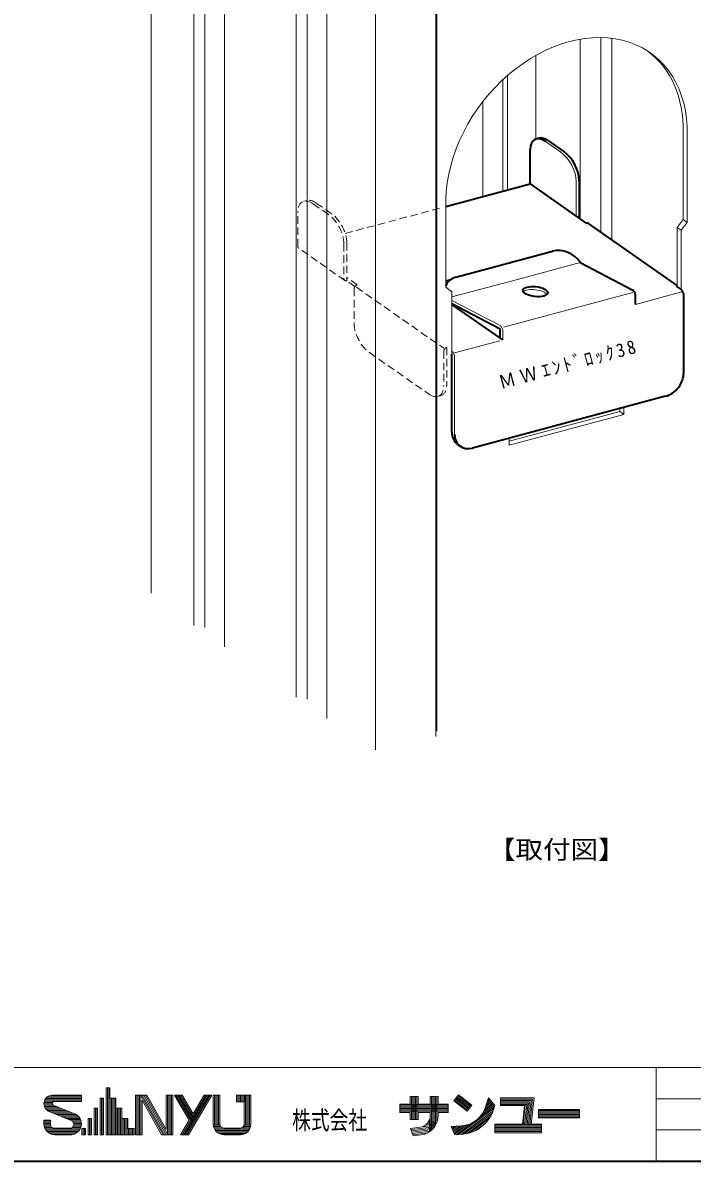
# Model space of a CAD drawing. Units: millimetres on the paper. Extents: x -195 to 195, y -138 to 138.
# Drawn here: x 3.4 to 110.5, y -137.5 to 44.7 of the extents above; entities that cross this region are included whole.
import ezdxf
from ezdxf.enums import TextEntityAlignment as Align

# ---------------------------------------------------------------- set-up
doc = ezdxf.new("R2010")
doc.units = ezdxf.units.MM
doc.linetypes.add('DASHED1', pattern=[1.8, 1.2, -0.6])
for name, color, linetype, lineweight in [('0-1', 4, 'Continuous', 18), ('0-2_本体', 7, 'Continuous', 35), ('0-3_スタッド', 4, 'Continuous', 18), ('0-8', 4, 'Continuous', 18), ('F-0_枠図面', 4, 'Continuous', 18)]:
    doc.layers.add(name, color=color, linetype=linetype, lineweight=lineweight)
doc.styles.add('ＭＳ ゴシック', font='')
doc.styles.get('ＭＳ ゴシック').set_extended_font_data('MS Gothic')

msp = doc.modelspace()

# ---------------------------------------------------------------- linework, layer by layer
at = {"layer": '0-1'}
for p, q in [((109.069, 27.214), (109.069, 13.214)), ((109.725, 26.755), (109.725, 12.755)), ((71.088, 16.402), (71.088, 2.402)), ((108.103, 11.955), (109.069, 13.214)), ((108.759, 11.496), (109.725, 12.755)), ((109.725, 12.755), (109.069, 13.214)), ((108.759, 11.496), (108.103, 11.955)), ((108.103, 2.455), (108.103, 11.955)), ((108.759, 1.996), (108.759, 11.496)), ((81.23, -22.246), (98.927, -17.504)), ((98.927, -17.035), (98.927, -17.504)), ((99.582, -16.859), (99.582, -17.963)), ((81.23, -21.777), (81.23, -22.88))]:
    msp.add_line(p, q, dxfattribs=at)
for points in [[(72.054, -8.339), (72.054, 1.661), (71.088, 2.402)], [(81.23, -22.88), (99.582, -17.963), (98.927, -17.504)]]:
    msp.add_lwpolyline(points, dxfattribs=at)
for centre, end_param in [((90.406, 21.579), 8.6279609), ((89.751, 22.038), 6.2924322)]:
    msp.add_ellipse(centre, major_axis=(13.819, 18.009), ratio=0.75, start_param=5.4863547, end_param=end_param, dxfattribs=at)
at = {"layer": '0-2_本体'}
for p, q in [((86.017, 26.232), (85.534, 26.103)), ((87.534, 25.825), (90.033, 24.076)), ((84.594, 18.917), (84.594, 24.417)), ((71.088, 15.298), (84.594, 18.917)), ((84.594, 18.917), (93.604, 12.607)), ((92.449, 19.435), (92.449, 13.416)), ((108.103, 2.636), (93.933, 12.559)), ((72.704, 3.992), (88.159, 8.133)), ((92.594, 6.334), (101.031, 1.926)), ((71.088, 3.402), (71.872, 3.612)), ((71.088, 2.902), (71.241, 2.943)), ((107.94, 2.57), (108.759, 1.996)), ((101.441, -0.361), (101.441, 1.139)), ((109.168, -11.291), (109.168, 1.209)), ((72.054, -0.231), (79.781, -4.268)), ((80.191, -6.055), (72.054, -0.358)), ((79.781, -5.768), (79.781, -4.268)), ((72.054, -20.839), (72.054, -8.339)), ((106.271, -15.067), (75.361, -23.349)), ((73.393, -23.058), (72.983, -22.771))]:
    msp.add_line(p, q, dxfattribs=at)
at = {"layer": '0-2_本体', "color": 4, "lineweight": 18}
for p, q in [((87.051, 25.696), (89.509, 23.975)), ((91.966, 19.255), (91.966, 13.755)), ((47.565, 8.637), (47.561, 8.63)), ((81.969, 3.487), (92.586, 6.331)), ((81.969, 3.487), (72.054, 0.83)), ((72.054, 0.269), (79.781, -3.768)), ((80.297, -4.026), (101.031, 1.529)), ((108.85, 1.624), (101.441, -0.361)), ((80.191, -6.055), (80.191, -4.555)), ((79.721, -6.181), (72.463, -8.126)), ((72.463, -21.126), (72.463, -8.626))]:
    msp.add_line(p, q, dxfattribs=at)
at = {"layer": '0-2_本体', "color": 4, "linetype": 'DASHED1', "lineweight": 18}
for p, q in [((48.829, 16.268), (48.346, 16.138)), ((49.863, 15.731), (52.321, 14.011)), ((50.346, 15.861), (52.845, 14.111)), ((54.995, 10.986), (70.088, 15.03)), ((47.406, 8.952), (47.406, 14.452)), ((54.778, 9.29), (54.778, 3.79)), ((55.261, 9.47), (55.261, 3.919)), ((47.565, 8.637), (47.561, 8.63)), ((54.933, 3.468), (47.561, 8.63)), ((55.261, 3.919), (55.261, 3.419)), ((56.899, 2.772), (55.261, 3.919)), ((56.545, 2.521), (55.261, 3.419)), ((56.416, 2.143), (56.416, -3.357)), ((56.795, 2.378), (70.751, -7.395)), ((71.234, -7.265), (71.234, -13.265)), ((58.874, -8.078), (68.294, -14.674)), ((70.751, -7.895), (70.751, -13.395)), ((69.811, -15.081), (70.294, -14.951))]:
    msp.add_line(p, q, dxfattribs=at)
at = {"layer": '0-2_本体'}
for centre, major_axis, ratio, start_param, end_param in [((87.051, 22.696), (-1.73, 3.324), 0.525, 5.5020269, 7.0643437), ((87.534, 22.825), (-1.73, 3.324), 0.525, 5.5020269, 6.1672027), ((89.992, 21.105), (-1.73, 3.324), 0.525, 3.93971, 5.5020269), ((93.604, 12.107), (0.34, 0.443), 0.775, 0.0337853, 0.7804232), ((89.696, 5.557), (-3.128, 1.269), 0.76, 3.9350983, 5.500427), ((74.242, 1.416), (-3.128, 1.269), 0.76, 5.500427, 6.3116144), ((101.031, 1.426), (-0.288, 0.554), 0.525, 3.9227511, 5.5020269), ((107.94, 2.07), (0.34, 0.443), 0.775, 0.4343973, 0.7804232), ((108.759, 1.496), (-0.288, 0.554), 0.525, 3.9227511, 5.5020269), ((106.271, -12.067), (2.039, 2.657), 0.775, 3.9220159, 5.5027621), ((74.951, -20.062), (2.039, 2.657), 0.775, 2.3611694, 3.1753582), ((75.361, -20.349), (2.039, 2.657), 0.775, 2.3611694, 3.9220159)]:
    msp.add_ellipse(centre, major_axis=major_axis, ratio=ratio, start_param=start_param, end_param=end_param, dxfattribs=at)
at = {"layer": '0-2_本体', "color": 4, "lineweight": 18}
for centre, major_axis, ratio, start_param, end_param in [((89.509, 20.975), (-1.73, 3.324), 0.525, 3.93971, 5.5020269), ((85.358, 1.19), (-1.988, 0.219), 0.4, 3.4594175, 5.9653627), ((79.781, -4.268), (-0.288, 0.554), 0.525, 3.9227511, 5.485068), ((72.054, -8.339), (-0.288, 0.554), 0.525, 3.9227511, 5.5020269)]:
    msp.add_ellipse(centre, major_axis=major_axis, ratio=ratio, start_param=start_param, end_param=end_param, dxfattribs=at)
at = {"layer": '0-2_本体', "color": 4, "linetype": 'DASHED1', "lineweight": 18}
for centre, major_axis, ratio, start_param, end_param in [((49.863, 12.731), (-1.73, 3.324), 0.525, 5.5020269, 7.0643437), ((50.346, 12.861), (-1.73, 3.324), 0.525, 5.5020269, 6.1672027), ((52.321, 11.011), (-1.73, 3.324), 0.525, 3.93971, 5.5020269), ((52.804, 11.14), (-1.73, 3.324), 0.525, 3.93971, 5.5020269), ((47.889, 9.082), (0.34, 0.443), 0.775, 2.3611694, 3.1753736), ((55.261, 3.919), (0.34, 0.443), 0.775, 2.3412697, 3.9220159), ((56.899, 2.272), (0.34, 0.443), 0.775, 0.7804232, 2.3611694), ((58.874, -5.078), (-1.73, 3.324), 0.525, 0.7811584, 2.3604342), ((71.234, -7.765), (0.34, 0.443), 0.775, 0.7804232, 2.3611694), ((68.294, -11.674), (-1.73, 3.324), 0.525, 2.3604342, 3.9227511), ((68.777, -11.545), (-1.73, 3.324), 0.525, 3.0256046, 3.9227511)]:
    msp.add_ellipse(centre, major_axis=major_axis, ratio=ratio, start_param=start_param, end_param=end_param, dxfattribs=at)
at = {"layer": '0-2_本体'}
msp.add_ellipse((85.413, 1.687), major_axis=(-1.988, 0.219), ratio=0.4, dxfattribs=at)
at = {"layer": '0-3_スタッド'}
for p, q in [((23.913, 89.476), (23.913, -46.559)), ((30.753, 84.285), (30.753, -51.75)), ((32.538, 83.97), (32.538, -52.065)), ((35.668, 80.843), (35.668, -55.192)), ((47.136, 72.813), (47.136, -63.222)), ((48.921, 72.499), (48.921, -63.537)), ((52.051, 69.372), (52.051, -66.663)), ((69.492, 66.511), (69.492, -69.524)), ((69.639, 67.344), (69.639, -68.692)), ((59.833, 63.923), (59.833, -71.663)), ((92.619, 42.092), (92.619, 13.298)), ((95.895, 42.355), (95.895, 11.185)), ((97.68, 42.229), (97.68, 9.935)), ((85.492, 39.488), (85.492, 26.09)), ((80.193, 35.578), (80.193, 17.737)), ((80.965, 36.276), (80.965, 17.945)), ((77.039, 32.124), (77.039, 16.892))]:
    msp.add_line(p, q, dxfattribs=at)
at = {"layer": 'F-0_枠図面'}
for p, q in [((-194.75, -122.5), (194.75, -122.5)), ((104.75, -137.5), (104.75, -122.5)), ((7.035, -127.472), (12.763, -127.472)), ((7.23, -127.261), (12.763, -127.261)), ((7.557, -127.05), (12.763, -127.05)), ((8.1, -126.928), (12.763, -126.928)), ((12.763, -127.961), (12.763, -126.928)), ((15.76, -127.394), (16.305, -127.394)), ((15.76, -133.256), (15.76, -127.394)), ((15.971, -133.256), (15.971, -127.394)), ((16.182, -133.256), (16.182, -127.394)), ((16.305, -133.256), (16.305, -127.394)), ((16.726, -125.729), (17.326, -125.729)), ((16.726, -133.256), (16.726, -125.729)), ((16.937, -133.256), (16.937, -125.729)), ((17.148, -133.256), (17.148, -125.729)), ((17.326, -127.394), (17.326, -125.729)), ((17.326, -127.394), (18.292, -127.394)), ((17.359, -133.256), (17.359, -127.394)), ((17.57, -133.256), (17.57, -127.394)), ((17.781, -133.256), (17.781, -127.394)), ((17.992, -133.256), (17.992, -127.394)), ((18.203, -133.256), (18.203, -127.394)), ((18.292, -129.015), (18.292, -127.394)), ((21.422, -126.928), (23.254, -126.928)), ((21.422, -133.256), (21.422, -126.928)), ((21.633, -133.256), (21.633, -126.928)), ((21.844, -133.256), (21.844, -126.928)), ((22.055, -133.256), (22.055, -126.928)), ((22.26, -126.904), (25.828, -133.256)), ((22.266, -133.256), (22.266, -126.928)), ((22.516, -126.928), (26.069, -133.256)), ((22.758, -126.928), (26.312, -133.256)), ((23, -126.928), (26.468, -133.105)), ((23.254, -126.928), (26.352, -132.444)), ((26.352, -132.444), (26.352, -126.928)), ((26.352, -126.928), (27.418, -126.928)), ((26.574, -133.256), (26.574, -126.928)), ((26.785, -133.256), (26.785, -126.928)), ((26.996, -133.256), (26.996, -126.928)), ((27.207, -133.256), (27.207, -126.928)), ((27.418, -133.256), (27.418, -126.928)), ((27.651, -126.928), (28.89, -126.928)), ((27.651, -126.928), (30.028, -130.934)), ((27.896, -126.928), (30.28, -130.945)), ((28.141, -126.928), (30.403, -130.738)), ((28.387, -126.928), (30.526, -130.532)), ((28.632, -126.928), (30.648, -130.325)), ((28.89, -126.928), (30.648, -129.89)), ((28.908, -133.256), (32.664, -126.928)), ((29.153, -133.256), (32.91, -126.928)), ((29.399, -133.256), (33.155, -126.928)), ((29.644, -133.256), (33.4, -126.928)), ((29.889, -133.256), (33.646, -126.928)), ((30.648, -129.89), (32.406, -126.928)), ((32.406, -126.928), (33.646, -126.928)), ((33.879, -131.591), (33.879, -126.928)), ((33.879, -126.928), (34.945, -126.928)), ((34.09, -131.719), (34.09, -126.928)), ((34.301, -131.719), (34.301, -126.928)), ((34.512, -131.719), (34.512, -126.928)), ((34.723, -131.719), (34.723, -126.928)), ((34.945, -131.591), (34.945, -126.928)), ((37.609, -126.928), (39.874, -126.928)), ((37.609, -127.994), (37.609, -126.928)), ((37.82, -127.994), (37.82, -126.928)), ((38.031, -127.994), (38.031, -126.928)), ((38.242, -127.994), (38.242, -126.928)), ((38.453, -127.994), (38.453, -126.928)), ((38.664, -127.994), (38.664, -126.928)), ((38.875, -127.994), (38.875, -126.928)), ((39.03, -131.719), (39.03, -126.928)), ((39.241, -131.719), (39.241, -126.928)), ((39.452, -131.719), (39.452, -126.928)), ((39.663, -131.719), (39.663, -126.928)), ((39.874, -131.591), (39.874, -126.928)), ((65.411, -128.373), (65.411, -127.121)), ((65.411, -127.121), (66.663, -127.121)), ((65.622, -130.845), (65.622, -127.121)), ((65.833, -130.845), (65.833, -127.121)), ((66.043, -130.845), (66.043, -127.121)), ((66.254, -130.845), (66.254, -127.121)), ((66.465, -130.845), (66.465, -127.121)), ((66.663, -128.373), (66.663, -127.121)), ((68.608, -127.121), (69.86, -127.121)), ((68.608, -128.373), (68.608, -127.121)), ((68.819, -132.531), (68.819, -127.121)), ((69.03, -132.324), (69.03, -127.121)), ((69.241, -132.072), (69.241, -127.121)), ((69.452, -131.751), (69.452, -127.121)), ((69.663, -131.301), (69.663, -127.121)), ((69.86, -128.373), (69.86, -127.121)), ((72.359, -127.85), (73.123, -126.857)), ((72.617, -127.515), (74.759, -129.163)), ((72.745, -127.348), (74.888, -128.996)), ((72.874, -127.181), (75.016, -128.829)), ((73.003, -127.014), (75.145, -128.662)), ((73.123, -126.857), (75.265, -128.505)), ((77.517, -128.636), (77.902, -127.351)), ((77.789, -127.729), (78.057, -127.533)), ((77.902, -127.351), (78.952, -128.577)), ((79.838, -128.604), (79.838, -127.351)), ((79.838, -127.351), (85.208, -127.351)), ((84.749, -131.57), (85.208, -127.351)), ((104.75, -127.5), (194.75, -127.5)), ((6.768, -128.316), (8.109, -128.316)), ((6.779, -128.105), (8.137, -128.105)), ((6.791, -128.527), (8.322, -128.527)), ((6.824, -127.894), (12.763, -127.894)), ((6.848, -128.738), (8.83, -128.738)), ((6.906, -127.683), (12.763, -127.683)), ((6.946, -128.949), (9.338, -128.949)), ((7.095, -129.16), (9.847, -129.16)), ((8.275, -128.508), (11.695, -129.926)), ((8.358, -127.961), (12.763, -127.961)), ((14.795, -133.256), (14.795, -129.015)), ((14.795, -129.015), (15.338, -129.015)), ((15.006, -133.256), (15.006, -129.015)), ((15.216, -133.256), (15.216, -129.015)), ((15.338, -133.256), (15.338, -129.015)), ((18.292, -129.015), (19.258, -129.015)), ((18.414, -133.256), (18.414, -129.015)), ((18.625, -133.256), (18.625, -129.015)), ((18.836, -133.256), (18.836, -129.015)), ((19.047, -133.256), (19.047, -129.015)), ((19.258, -130.636), (19.258, -129.015)), ((22.488, -133.256), (22.488, -127.741)), ((22.488, -127.741), (25.586, -133.256)), ((37.609, -127.994), (38.808, -127.994)), ((38.808, -131.591), (38.808, -127.994)), ((63.73, -128.373), (65.411, -128.373)), ((63.73, -129.691), (63.73, -128.373)), ((63.73, -128.426), (71.475, -128.426)), ((63.73, -128.637), (71.475, -128.637)), ((63.73, -128.848), (71.475, -128.848)), ((63.73, -129.059), (71.475, -129.059)), ((63.73, -129.27), (71.475, -129.27)), ((66.663, -128.373), (68.608, -128.373)), ((69.86, -128.373), (71.475, -128.373)), ((71.475, -129.691), (71.475, -128.373)), ((72.359, -127.85), (74.502, -129.498)), ((72.488, -127.683), (74.63, -129.33)), ((73.132, -133.235), (78.801, -129.079)), ((74.502, -129.498), (75.265, -128.505)), ((76.271, -130.673), (78.902, -128.744)), ((76.895, -129.953), (78.884, -128.496)), ((77.18, -129.484), (78.746, -128.336)), ((77.362, -129.088), (78.608, -128.175)), ((77.487, -128.735), (78.47, -128.014)), ((77.588, -128.4), (78.333, -127.854)), ((77.688, -128.065), (78.195, -127.693)), ((78.798, -129.092), (78.952, -128.577)), ((79.838, -127.562), (84.973, -127.562)), ((79.838, -127.773), (84.738, -127.773)), ((79.838, -127.984), (84.503, -127.984)), ((79.838, -128.195), (84.268, -128.195)), ((79.838, -128.406), (84.032, -128.406)), ((79.838, -128.604), (83.679, -128.604)), ((83.357, -131.57), (83.679, -128.604)), ((83.463, -131.689), (83.809, -128.512)), ((83.675, -131.689), (84.032, -128.406)), ((83.888, -131.689), (84.268, -128.195)), ((84.1, -131.689), (84.503, -127.984)), ((84.312, -131.689), (84.738, -127.773)), ((84.524, -131.689), (84.973, -127.562)), ((85.903, -130.548), (85.903, -129.23)), ((85.903, -129.23), (92.495, -129.23)), ((92.495, -130.548), (92.495, -129.23)), ((6.768, -130.925), (7.8, -130.925)), ((6.768, -131.524), (6.768, -130.925)), ((6.769, -131.058), (7.801, -131.058)), ((7.324, -129.371), (10.355, -129.371)), ((7.601, -129.526), (11.134, -130.991)), ((7.735, -129.582), (10.864, -129.582)), ((7.8, -131.558), (7.8, -130.925)), ((8.243, -129.793), (11.372, -129.793)), ((8.752, -130.003), (11.857, -130.003)), ((9.26, -130.214), (12.162, -130.214)), ((9.769, -130.425), (12.369, -130.425)), ((10.277, -130.636), (12.517, -130.636)), ((10.786, -130.847), (12.625, -130.847)), ((11.27, -131.058), (12.699, -131.058)), ((13.829, -130.636), (14.373, -130.636)), ((13.829, -133.256), (13.829, -130.636)), ((14.04, -133.256), (14.04, -130.636)), ((14.251, -133.256), (14.251, -130.636)), ((14.373, -133.256), (14.373, -130.636)), ((19.258, -130.636), (20.223, -130.636)), ((19.258, -133.256), (19.258, -130.636)), ((19.469, -133.256), (19.469, -130.636)), ((19.679, -133.256), (19.679, -130.636)), ((19.89, -133.256), (19.89, -130.636)), ((20.101, -133.256), (20.101, -130.636)), ((20.223, -132.257), (20.223, -130.636)), ((28.65, -133.256), (30.028, -130.934)), ((63.73, -129.48), (71.475, -129.48)), ((63.73, -129.691), (65.411, -129.691)), ((65.411, -130.845), (65.411, -129.691)), ((65.411, -130.845), (66.663, -130.845)), ((66.663, -129.691), (68.608, -129.691)), ((66.663, -130.845), (66.663, -129.691)), ((68.29, -131.248), (69.298, -131.123)), ((68.502, -132.62), (68.502, -130.827)), ((68.608, -130.22), (68.608, -129.691)), ((68.608, -132.62), (68.608, -130.223)), ((69.86, -129.691), (71.475, -129.691)), ((69.86, -130.215), (69.86, -129.691)), ((73.533, -133.203), (78.687, -129.425)), ((73.939, -133.167), (78.536, -129.797)), ((74.393, -133.096), (78.332, -130.209)), ((74.932, -132.962), (78.042, -130.683)), ((85.903, -129.388), (92.495, -129.388)), ((85.903, -129.599), (92.495, -129.599)), ((85.903, -129.81), (92.495, -129.81)), ((85.903, -130.021), (92.495, -130.021)), ((85.903, -130.232), (92.495, -130.232)), ((85.903, -130.443), (92.495, -130.443)), ((85.903, -130.548), (92.495, -130.548)), ((6.769, -131.269), (7.801, -131.269)), ((6.769, -131.48), (7.801, -131.48)), ((6.776, -131.691), (7.814, -131.691)), ((6.809, -131.902), (7.896, -131.902)), ((6.871, -132.113), (8.098, -132.113)), ((6.963, -132.324), (12.568, -132.324)), ((7.093, -132.535), (12.438, -132.535)), ((7.272, -132.746), (12.26, -132.746)), ((7.526, -132.957), (12.005, -132.957)), ((8.466, -132.224), (11, -132.224)), ((11.29, -132.113), (12.66, -132.113)), ((11.475, -131.269), (12.744, -131.269)), ((11.483, -131.902), (12.721, -131.902)), ((11.554, -131.48), (12.762, -131.48)), ((11.556, -131.691), (12.755, -131.691)), ((12.863, -133.256), (12.863, -132.257)), ((12.863, -132.257), (13.407, -132.257)), ((13.039, -133.256), (13.039, -132.257)), ((13.25, -133.256), (13.25, -132.257)), ((13.407, -133.256), (13.407, -132.257)), ((20.223, -132.257), (21.189, -132.257)), ((20.312, -133.256), (20.312, -132.257)), ((20.523, -133.256), (20.523, -132.257)), ((20.734, -133.256), (20.734, -132.257)), ((20.945, -133.256), (20.945, -132.257)), ((21.156, -133.256), (21.156, -132.257)), ((21.189, -133.256), (21.189, -132.257)), ((33.879, -131.613), (33.901, -131.613)), ((33.884, -131.719), (34.958, -131.719)), ((33.914, -131.93), (35.049, -131.93)), ((33.972, -132.141), (35.305, -132.141)), ((34.063, -132.351), (39.69, -132.351)), ((34.192, -132.562), (39.561, -132.562)), ((34.372, -132.773), (39.381, -132.773)), ((34.632, -132.984), (39.121, -132.984)), ((35.544, -132.191), (38.209, -132.191)), ((38.448, -132.141), (39.781, -132.141)), ((38.703, -131.93), (39.839, -131.93)), ((38.794, -131.719), (39.869, -131.719)), ((65.462, -132.238), (66.986, -132.048)), ((65.462, -132.238), (65.872, -133.449)), ((65.531, -132.442), (69.313, -131.971)), ((65.6, -132.646), (69.134, -132.206)), ((65.669, -132.85), (68.91, -132.446)), ((65.738, -133.054), (68.617, -132.695)), ((65.807, -133.258), (68.197, -132.96)), ((66.993, -132.047), (69.376, -131.751)), ((67.811, -131.733), (69.35, -131.541)), ((68.101, -131.484), (69.324, -131.332)), ((71.97, -131.966), (73.555, -131.837)), ((71.97, -131.966), (72.53, -133.284)), ((72.064, -132.187), (72.415, -131.93)), ((72.148, -132.387), (72.816, -131.897)), ((72.233, -132.586), (73.217, -131.865)), ((72.318, -132.785), (73.619, -131.832)), ((72.403, -132.985), (74.05, -131.777)), ((72.487, -133.184), (74.584, -131.648)), ((72.73, -133.268), (75.458, -131.269)), ((75.664, -132.687), (77.559, -131.298)), ((78.949, -132.954), (78.949, -131.57)), ((78.949, -131.57), (83.357, -131.57)), ((78.949, -131.689), (86.397, -131.689)), ((78.949, -131.9), (86.397, -131.9)), ((78.949, -132.111), (86.397, -132.111)), ((78.949, -132.322), (86.397, -132.322)), ((78.949, -132.533), (86.397, -132.533)), ((78.949, -132.744), (86.397, -132.744)), ((78.949, -132.954), (86.397, -132.954)), ((84.749, -131.57), (86.397, -131.57)), ((86.397, -132.954), (86.397, -131.57)), ((104.75, -132.5), (169.75, -132.5)), ((7.952, -133.168), (11.579, -133.168)), ((8.5, -133.256), (11.175, -133.256)), ((12.863, -133.256), (13.407, -133.256)), ((13.829, -133.256), (14.373, -133.256)), ((14.795, -133.256), (15.338, -133.256)), ((15.76, -133.256), (16.305, -133.256)), ((16.726, -133.256), (21.189, -133.256)), ((21.422, -133.256), (22.488, -133.256)), ((25.586, -133.256), (27.418, -133.256)), ((28.65, -133.256), (29.889, -133.256)), ((35.097, -133.195), (38.655, -133.195)), ((35.544, -133.256), (38.209, -133.256)), ((65.872, -133.449), (67.154, -133.289)), ((72.53, -133.284), (73.846, -133.178))]:
    msp.add_line(p, q, dxfattribs=at)
at = {"layer": 'F-0_枠図面', "color": 7, "lineweight": 35}
msp.add_lwpolyline([(-194.75, 137.5), (-194.75, -137.5), (194.75, -137.5)], dxfattribs=at)
at = {"layer": 'F-0_枠図面'}
for centre, radius, start, end in [((8.118, -128.279), 1.35, 90.76968, 251.60579), ((8.384, -128.245), 0.284, 92.62549, 247.52919), ((73.281, -127.446), 4.4, 273.5696, 344.30289), ((73.277, -127.442), 5.762, 273.9684, 344.73839), ((10.932, -131.592), 0.632, 267.5421, 69.85329), ((11.032, -131.525), 1.731, 269.93188, 67.46921), ((66.757, -130.211), 1.851, 277.12369, 0.28418), ((66.757, -130.211), 3.103, 277.45369, 359.92859), ((8.5, -131.524), 1.732, 179.99979, 270.00009), ((8.466, -131.558), 0.666, 179.99979, 270.00009), ((35.544, -131.591), 1.665, 179.99979, 270.00009), ((35.544, -131.591), 0.6, 179.99979, 270.00009), ((38.209, -131.591), 0.6, 270.00009, 0), ((38.209, -131.591), 1.665, 270.00009, 0)]:
    msp.add_arc(centre, radius, start, end, dxfattribs=at)

# ---------------------------------------------------------------- texts
at = {"layer": '0-2_本体', "insert": (79.949, -14.12), "char_height": 2.199, "attachment_point": 7, "rotation": 15, "style": 'ＭＳ ゴシック'}
msp.add_mtext('\\T1.31;\\W0.9;ＭＷｴﾝﾄﾞﾛｯｸ38', dxfattribs=at)
at = {"layer": '0-8', "color": 7, "style": 'ＭＳ ゴシック', "width": 1.1}
msp.add_text('【取付図】', height=2.933, dxfattribs=at).set_placement((77.843, -89.96), align=Align.BOTTOM_LEFT)
at = {"layer": 'F-0_枠図面', "color": 7, "style": 'ＭＳ ゴシック', "width": 0.75}
msp.add_text('株式会社', height=2.933, dxfattribs=at).set_placement((46.49, -133.275), align=Align.BOTTOM_LEFT)

doc.saveas('drawing.dxf')
